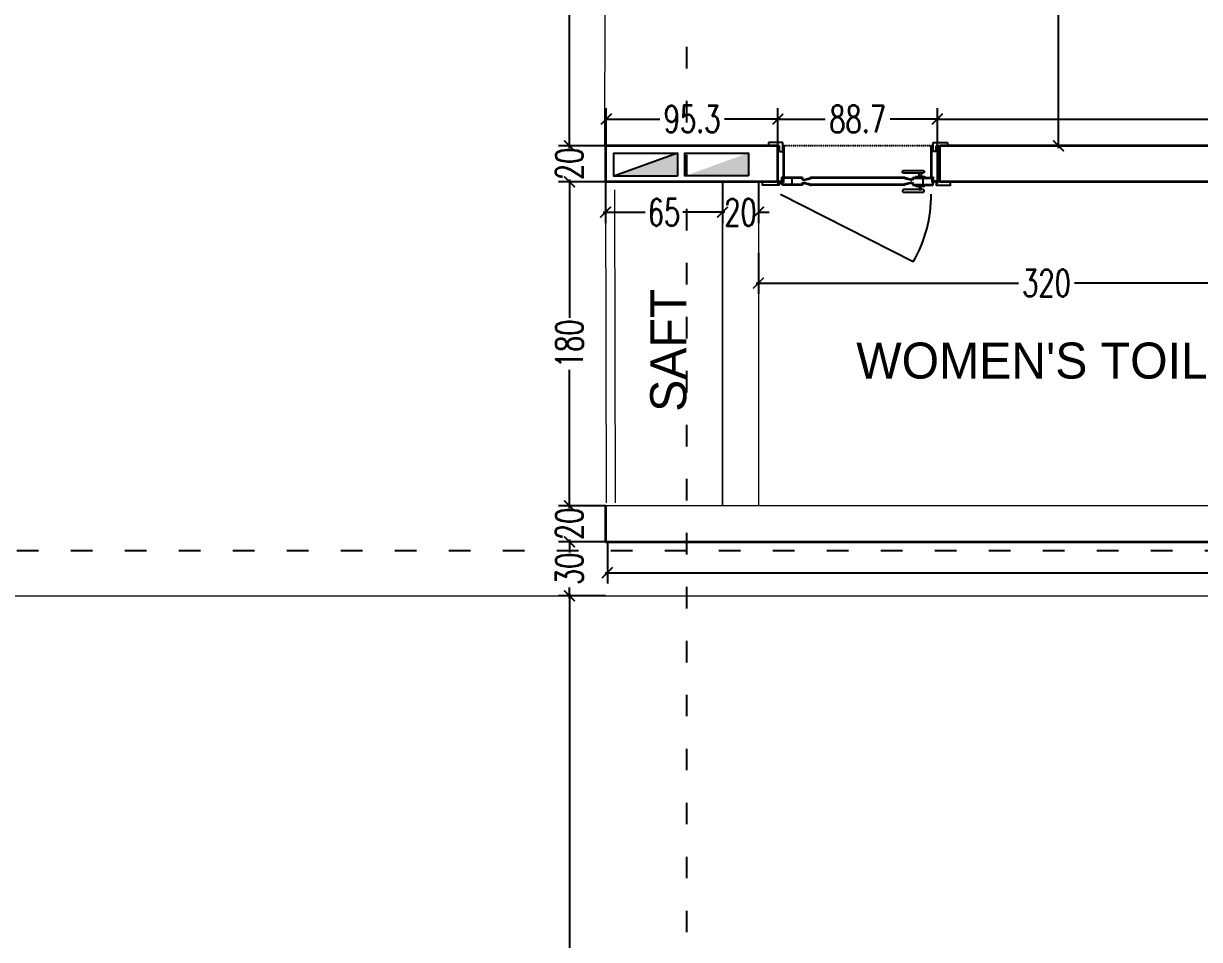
# Model space of a CAD drawing. Header units: centimetres. Extents: x -3207095 to 15275363, y -32656 to 4798027.
# Drawn here: x 699182 to 699835, y 4437864 to 4438373 of the extents above; entities that cross this region are included whole.
import ezdxf

# ---------------------------------------------------------------- set-up
doc = ezdxf.new("R2010")
doc.units = ezdxf.units.CM
for name, pattern in [('ACAD_ISO03W100', [30, 12, -18]), ('DUZ', [500, 500]), ('HIDDEN', [0.375, 0.25, -0.125])]:
    doc.linetypes.add(name, pattern=pattern)
doc.layers.get('0').update_dxf_attribs({"color": 1, "linetype": 'DUZ'})
for name, color, linetype in [('a-door', 2, 'Continuous'), ('DIM', 1, 'DUZ'), ('GOLGE', 8, 'HIDDEN'), ('LOGO', 7, 'Continuous'), ('Power_Legend$0$SMC-EL-DB', 170, 'Continuous')]:
    doc.layers.add(name, color=color, linetype=linetype)
doc.layers.add('DUVAR', color=7, linetype='Continuous', lineweight=35)
doc.layers.add('iç duvar', color=7, linetype='Continuous', lineweight=50)
doc.styles.add('DIM', font='ROMANSTW.SHX', dxfattribs={"width": 0.7})
doc.dimstyles.new('1_100', dxfattribs={"dimtxt": 15, "dimasz": 6, "dimexe": 6, "dimexo": 0, "dimgap": 2, "dimtad": 0, "dimdec": 1, "dimzin": 11, "dimdsep": 46, "dimtxsty": 'DIM', "dimblk": 'ARCHTICK', "dimcen": 3, "dimdle": 1.25, "dimclrt": 2, "dimadec": 0, "dimazin": 0, "dimtfac": 1.25, "dimtdec": 1, "dimtix": 1, "dimtofl": 0, "dimtmove": 1, "dimatfit": 3, "dimldrblk": 'ARCHTICK', "dimfxl": 20, "dimfxlon": 1, "dimtolj": 1, "dimtzin": 0, "dimarcsym": 0})

# ---------------------------------------------------------------- blocks, each defined once
blk = doc.blocks.new('_ArchTick')
at = {"color": 0, "linetype": 'ByBlock', "const_width": 0.15}
blk.add_lwpolyline([(-0.5, -0.5), (0.5, 0.5)], dxfattribs=at)
blk = doc.blocks.new('*D5128')
at = {"layer": 'Defpoints', "color": 0, "linetype": 'Continuous', "lineweight": 5, "transparency": 16777216}
for p in [(699745.1, 4438544.58), (699745.1, 4438304.58), (699756.75, 4438304.58)]:
    blk.add_point(p, dxfattribs=at)
at = {"layer": 'DIM', "color": 0, "linetype": 'Continuous', "lineweight": -2, "transparency": 16777216}
for p, q in [((699745.1, 4438544.58), (699762.75, 4438544.58)), ((699756.75, 4438545.83), (699756.75, 4438440.08)), ((699756.75, 4438303.33), (699756.75, 4438409.08)), ((699745.1, 4438304.58), (699762.75, 4438304.58))]:
    blk.add_line(p, q, dxfattribs=at)
at = {"layer": 'DIM', "color": 0, "linetype": 'Continuous', "lineweight": -2, "transparency": 16777216, "xscale": 6, "yscale": 6, "zscale": 6}
for p, rotation in [((699756.75, 4438544.58), 90), ((699756.75, 4438304.58), 270)]:
    blk.add_blockref('_ArchTick', p, dxfattribs=dict(at, rotation=rotation))
at = {"layer": 'DIM', "color": 2, "linetype": 'Continuous', "lineweight": 5, "transparency": 16777216, "insert": (699756.75, 4438424.58), "char_height": 15, "attachment_point": 5, "rotation": 90, "style": 'DIM'}
blk.add_mtext('\\A1;240', dxfattribs=at)
blk = doc.blocks.new('*D5142')
at = {"layer": 'Defpoints', "color": 0, "linetype": 'Continuous', "lineweight": 5, "transparency": 16777216}
for p in [(699505.1, 4438284.58), (699570.1, 4438284.58), (699570.1, 4438267.7)]:
    blk.add_point(p, dxfattribs=at)
at = {"layer": 'DIM', "color": 0, "linetype": 'Continuous', "lineweight": -2, "transparency": 16777216}
for p, q in [((699505.1, 4438284.58), (699505.1, 4438261.7)), ((699570.1, 4438284.58), (699570.1, 4438261.7)), ((699503.85, 4438267.7), (699527.1, 4438267.7)), ((699571.35, 4438267.7), (699548.1, 4438267.7))]:
    blk.add_line(p, q, dxfattribs=at)
at = {"layer": 'DIM', "color": 0, "linetype": 'Continuous', "lineweight": -2, "transparency": 16777216, "xscale": 6, "yscale": 6, "zscale": 6, "rotation": 180}
blk.add_blockref('_ArchTick', (699505.1, 4438267.7), dxfattribs=at)
at = {"layer": 'DIM', "color": 0, "linetype": 'Continuous', "lineweight": -2, "transparency": 16777216, "xscale": 6, "yscale": 6, "zscale": 6}
blk.add_blockref('_ArchTick', (699570.1, 4438267.7), dxfattribs=at)
at = {"layer": 'DIM', "color": 2, "linetype": 'Continuous', "lineweight": 5, "transparency": 16777216, "insert": (699537.6, 4438267.7), "char_height": 15, "attachment_point": 5, "style": 'DIM'}
blk.add_mtext('\\A1;65', dxfattribs=at)
blk = doc.blocks.new('*D5143')
at = {"layer": 'Defpoints', "color": 0, "linetype": 'Continuous', "lineweight": 5, "transparency": 16777216}
for p in [(699570.1, 4438284.58), (699590.1, 4438284.58), (699590.1, 4438267.7)]:
    blk.add_point(p, dxfattribs=at)
at = {"layer": 'DIM', "color": 0, "linetype": 'Continuous', "lineweight": -2, "transparency": 16777216}
for p, q in [((699570.1, 4438284.58), (699570.1, 4438261.7)), ((699590.1, 4438284.58), (699590.1, 4438261.7)), ((699570.1, 4438267.7), (699564.1, 4438267.7)), ((699590.1, 4438267.7), (699596.1, 4438267.7))]:
    blk.add_line(p, q, dxfattribs=at)
at = {"layer": 'DIM', "color": 0, "linetype": 'Continuous', "lineweight": -2, "transparency": 16777216, "xscale": 6, "yscale": 6, "zscale": 6}
blk.add_blockref('_ArchTick', (699570.1, 4438267.7), dxfattribs=at)
at = {"layer": 'DIM', "color": 0, "linetype": 'Continuous', "lineweight": -2, "transparency": 16777216, "xscale": 6, "yscale": 6, "zscale": 6, "rotation": 180}
blk.add_blockref('_ArchTick', (699590.1, 4438267.7), dxfattribs=at)
at = {"layer": 'DIM', "color": 2, "linetype": 'Continuous', "lineweight": 5, "transparency": 16777216, "insert": (699580.1, 4438267.7), "char_height": 15, "attachment_point": 5, "style": 'DIM'}
blk.add_mtext('\\A1;20', dxfattribs=at)
blk = doc.blocks.new('*D5144')
at = {"layer": 'Defpoints', "color": 0, "linetype": 'Continuous', "lineweight": 5, "transparency": 16777216}
for p in [(699590.1, 4438245.24), (699910.1, 4438245.24), (699910.1, 4438228.37)]:
    blk.add_point(p, dxfattribs=at)
at = {"layer": 'DIM', "color": 0, "linetype": 'Continuous', "lineweight": -2, "transparency": 16777216}
for p, q in [((699590.1, 4438245.24), (699590.1, 4438222.37)), ((699910.1, 4438245.24), (699910.1, 4438222.37)), ((699588.85, 4438228.37), (699734.6, 4438228.37)), ((699911.35, 4438228.37), (699765.6, 4438228.37))]:
    blk.add_line(p, q, dxfattribs=at)
at = {"layer": 'DIM', "color": 0, "linetype": 'Continuous', "lineweight": -2, "transparency": 16777216, "xscale": 6, "yscale": 6, "zscale": 6, "rotation": 180}
blk.add_blockref('_ArchTick', (699590.1, 4438228.37), dxfattribs=at)
at = {"layer": 'DIM', "color": 0, "linetype": 'Continuous', "lineweight": -2, "transparency": 16777216, "xscale": 6, "yscale": 6, "zscale": 6}
blk.add_blockref('_ArchTick', (699910.1, 4438228.37), dxfattribs=at)
at = {"layer": 'DIM', "color": 2, "linetype": 'Continuous', "lineweight": 5, "transparency": 16777216, "insert": (699750.1, 4438228.37), "char_height": 15, "attachment_point": 5, "style": 'DIM'}
blk.add_mtext('\\A1;320', dxfattribs=at)
blk = doc.blocks.new('*D5149')
at = {"layer": 'Defpoints', "color": 0, "linetype": 'Continuous', "lineweight": 5, "transparency": 16777216}
for p in [(699689.53, 4438319.51), (699689.53, 4438304.58), (700150.67, 4438304.58)]:
    blk.add_point(p, dxfattribs=at)
at = {"layer": 'DIM', "color": 0, "linetype": 'Continuous', "lineweight": -2, "transparency": 16777216}
for p, q in [((699689.53, 4438304.58), (699689.53, 4438325.51)), ((700150.67, 4438304.58), (700150.67, 4438325.51)), ((699688.28, 4438319.51), (699900.35, 4438319.51)), ((700151.92, 4438319.51), (699939.85, 4438319.51))]:
    blk.add_line(p, q, dxfattribs=at)
at = {"layer": 'DIM', "color": 0, "linetype": 'Continuous', "lineweight": -2, "transparency": 16777216, "xscale": 6, "yscale": 6, "zscale": 6, "rotation": 180}
blk.add_blockref('_ArchTick', (699689.53, 4438319.51), dxfattribs=at)
at = {"layer": 'DIM', "color": 0, "linetype": 'Continuous', "lineweight": -2, "transparency": 16777216, "xscale": 6, "yscale": 6, "zscale": 6}
blk.add_blockref('_ArchTick', (700150.67, 4438319.51), dxfattribs=at)
at = {"layer": 'DIM', "color": 2, "linetype": 'Continuous', "lineweight": 5, "transparency": 16777216, "insert": (699920.1, 4438319.51), "char_height": 15, "attachment_point": 5, "style": 'DIM'}
blk.add_mtext('\\A1;461.1', dxfattribs=at)
blk = doc.blocks.new('*D5150')
at = {"layer": 'Defpoints', "color": 0, "linetype": 'Continuous', "lineweight": 5, "transparency": 16777216}
for p in [(699505.57, 4438319.51), (699505.57, 4438304.58), (699600.88, 4438304.58)]:
    blk.add_point(p, dxfattribs=at)
at = {"layer": 'DIM', "color": 0, "linetype": 'Continuous', "lineweight": -2, "transparency": 16777216}
for p, q in [((699505.57, 4438304.58), (699505.57, 4438325.51)), ((699600.88, 4438304.58), (699600.88, 4438325.51)), ((699504.32, 4438319.51), (699535.22, 4438319.51)), ((699602.13, 4438319.51), (699571.22, 4438319.51))]:
    blk.add_line(p, q, dxfattribs=at)
at = {"layer": 'DIM', "color": 0, "linetype": 'Continuous', "lineweight": -2, "transparency": 16777216, "xscale": 6, "yscale": 6, "zscale": 6, "rotation": 180}
blk.add_blockref('_ArchTick', (699505.57, 4438319.51), dxfattribs=at)
at = {"layer": 'DIM', "color": 0, "linetype": 'Continuous', "lineweight": -2, "transparency": 16777216, "xscale": 6, "yscale": 6, "zscale": 6}
blk.add_blockref('_ArchTick', (699600.88, 4438319.51), dxfattribs=at)
at = {"layer": 'DIM', "color": 2, "linetype": 'Continuous', "lineweight": 5, "transparency": 16777216, "insert": (699553.22, 4438319.51), "char_height": 15, "attachment_point": 5, "style": 'DIM'}
blk.add_mtext('\\A1;95.3', dxfattribs=at)
blk = doc.blocks.new('*D5151')
at = {"layer": 'Defpoints', "color": 0, "linetype": 'Continuous', "lineweight": 5, "transparency": 16777216}
for p in [(699689.53, 4438319.51), (699600.88, 4438304.58), (699689.53, 4438304.58)]:
    blk.add_point(p, dxfattribs=at)
at = {"layer": 'DIM', "color": 0, "linetype": 'Continuous', "lineweight": -2, "transparency": 16777216}
for p, q in [((699600.88, 4438304.58), (699600.88, 4438325.51)), ((699689.53, 4438304.58), (699689.53, 4438325.51)), ((699599.63, 4438319.51), (699627.2, 4438319.51)), ((699690.78, 4438319.51), (699663.2, 4438319.51))]:
    blk.add_line(p, q, dxfattribs=at)
at = {"layer": 'DIM', "color": 0, "linetype": 'Continuous', "lineweight": -2, "transparency": 16777216, "xscale": 6, "yscale": 6, "zscale": 6, "rotation": 180}
blk.add_blockref('_ArchTick', (699600.88, 4438319.51), dxfattribs=at)
at = {"layer": 'DIM', "color": 0, "linetype": 'Continuous', "lineweight": -2, "transparency": 16777216, "xscale": 6, "yscale": 6, "zscale": 6}
blk.add_blockref('_ArchTick', (699689.53, 4438319.51), dxfattribs=at)
at = {"layer": 'DIM', "color": 2, "linetype": 'Continuous', "lineweight": 5, "transparency": 16777216, "insert": (699645.2, 4438319.51), "char_height": 15, "attachment_point": 5, "style": 'DIM'}
blk.add_mtext('\\A1;88.7', dxfattribs=at)
blk = doc.blocks.new('*D5155')
at = {"layer": 'Defpoints', "color": 0, "linetype": 'Continuous', "lineweight": 5, "transparency": 16777216}
for p in [(699506.18, 4438544.58), (699485.1, 4438304.58), (699505.7, 4438304.58)]:
    blk.add_point(p, dxfattribs=at)
at = {"layer": 'DIM', "color": 0, "linetype": 'Continuous', "lineweight": -2, "transparency": 16777216}
for p, q in [((699505.1, 4438544.58), (699479.1, 4438544.58)), ((699485.1, 4438545.83), (699485.1, 4438440.08)), ((699485.1, 4438303.33), (699485.1, 4438409.08)), ((699505.1, 4438304.58), (699479.1, 4438304.58))]:
    blk.add_line(p, q, dxfattribs=at)
at = {"layer": 'DIM', "color": 0, "linetype": 'Continuous', "lineweight": -2, "transparency": 16777216, "xscale": 6, "yscale": 6, "zscale": 6}
for p, rotation in [((699485.1, 4438544.58), 90), ((699485.1, 4438304.58), 270)]:
    blk.add_blockref('_ArchTick', p, dxfattribs=dict(at, rotation=rotation))
at = {"layer": 'DIM', "color": 2, "linetype": 'Continuous', "lineweight": 5, "transparency": 16777216, "insert": (699485.1, 4438424.58), "char_height": 15, "attachment_point": 5, "rotation": 90, "style": 'DIM'}
blk.add_mtext('\\A1;240', dxfattribs=at)
blk = doc.blocks.new('*D5156')
at = {"layer": 'Defpoints', "color": 0, "linetype": 'Continuous', "lineweight": 5, "transparency": 16777216}
for p in [(699506.18, 4438304.58), (699485.1, 4438284.58), (699506.18, 4438284.58)]:
    blk.add_point(p, dxfattribs=at)
at = {"layer": 'DIM', "color": 0, "linetype": 'Continuous', "lineweight": -2, "transparency": 16777216}
for p, q in [((699485.1, 4438304.58), (699485.1, 4438310.58)), ((699505.1, 4438304.58), (699479.1, 4438304.58)), ((699505.1, 4438284.58), (699479.1, 4438284.58)), ((699485.1, 4438284.58), (699485.1, 4438278.58))]:
    blk.add_line(p, q, dxfattribs=at)
at = {"layer": 'DIM', "color": 0, "linetype": 'Continuous', "lineweight": -2, "transparency": 16777216, "xscale": 6, "yscale": 6, "zscale": 6}
for p, rotation in [((699485.1, 4438304.58), 270), ((699485.1, 4438284.58), 90)]:
    blk.add_blockref('_ArchTick', p, dxfattribs=dict(at, rotation=rotation))
at = {"layer": 'DIM', "color": 2, "linetype": 'Continuous', "lineweight": 5, "transparency": 16777216, "insert": (699485.1, 4438294.58), "char_height": 15, "attachment_point": 5, "rotation": 90, "style": 'DIM'}
blk.add_mtext('\\A1;20', dxfattribs=at)
blk = doc.blocks.new('*D5157')
at = {"layer": 'Defpoints', "color": 0, "linetype": 'Continuous', "lineweight": 5, "transparency": 16777216}
for p in [(699506.18, 4438284.58), (699485.1, 4438104.58), (699506.18, 4438104.58)]:
    blk.add_point(p, dxfattribs=at)
at = {"layer": 'DIM', "color": 0, "linetype": 'Continuous', "lineweight": -2, "transparency": 16777216}
for p, q in [((699505.1, 4438284.58), (699479.1, 4438284.58)), ((699485.1, 4438285.83), (699485.1, 4438209.08)), ((699485.1, 4438103.33), (699485.1, 4438180.08)), ((699505.1, 4438104.58), (699479.1, 4438104.58))]:
    blk.add_line(p, q, dxfattribs=at)
at = {"layer": 'DIM', "color": 0, "linetype": 'Continuous', "lineweight": -2, "transparency": 16777216, "xscale": 6, "yscale": 6, "zscale": 6}
for p, rotation in [((699485.1, 4438284.58), 90), ((699485.1, 4438104.58), 270)]:
    blk.add_blockref('_ArchTick', p, dxfattribs=dict(at, rotation=rotation))
at = {"layer": 'DIM', "color": 2, "linetype": 'Continuous', "lineweight": 5, "transparency": 16777216, "insert": (699485.1, 4438194.58), "char_height": 15, "attachment_point": 5, "rotation": 90, "style": 'DIM'}
blk.add_mtext('\\A1;180', dxfattribs=at)
blk = doc.blocks.new('*D5158')
at = {"layer": 'Defpoints', "color": 0, "linetype": 'Continuous', "lineweight": 5, "transparency": 16777216}
for p in [(699506.18, 4438104.58), (699485.1, 4438084.58), (699506.18, 4438084.58)]:
    blk.add_point(p, dxfattribs=at)
at = {"layer": 'DIM', "color": 0, "linetype": 'Continuous', "lineweight": -2, "transparency": 16777216}
for p, q in [((699485.1, 4438104.58), (699485.1, 4438110.58)), ((699505.1, 4438104.58), (699479.1, 4438104.58)), ((699505.1, 4438084.58), (699479.1, 4438084.58)), ((699485.1, 4438084.58), (699485.1, 4438078.58))]:
    blk.add_line(p, q, dxfattribs=at)
at = {"layer": 'DIM', "color": 0, "linetype": 'Continuous', "lineweight": -2, "transparency": 16777216, "xscale": 6, "yscale": 6, "zscale": 6}
for p, rotation in [((699485.1, 4438104.58), 270), ((699485.1, 4438084.58), 90)]:
    blk.add_blockref('_ArchTick', p, dxfattribs=dict(at, rotation=rotation))
at = {"layer": 'DIM', "color": 2, "linetype": 'Continuous', "lineweight": 5, "transparency": 16777216, "insert": (699485.1, 4438094.58), "char_height": 15, "attachment_point": 5, "rotation": 90, "style": 'DIM'}
blk.add_mtext('\\A1;20', dxfattribs=at)
blk = doc.blocks.new('*D5159')
at = {"layer": 'Defpoints', "color": 0, "linetype": 'Continuous', "lineweight": 5, "transparency": 16777216}
for p in [(699506.18, 4438084.58), (699485.1, 4438054.58), (699506.18, 4438054.58)]:
    blk.add_point(p, dxfattribs=at)
at = {"layer": 'DIM', "color": 0, "linetype": 'Continuous', "lineweight": -2, "transparency": 16777216}
for p, q in [((699505.1, 4438084.58), (699479.1, 4438084.58)), ((699485.1, 4438085.83), (699485.1, 4438080.08)), ((699505.1, 4438054.58), (699479.1, 4438054.58)), ((699485.1, 4438053.33), (699485.1, 4438059.08))]:
    blk.add_line(p, q, dxfattribs=at)
at = {"layer": 'DIM', "color": 0, "linetype": 'Continuous', "lineweight": -2, "transparency": 16777216, "xscale": 6, "yscale": 6, "zscale": 6}
for p, rotation in [((699485.1, 4438084.58), 90), ((699485.1, 4438054.58), 270)]:
    blk.add_blockref('_ArchTick', p, dxfattribs=dict(at, rotation=rotation))
at = {"layer": 'DIM', "color": 2, "linetype": 'Continuous', "lineweight": 5, "transparency": 16777216, "insert": (699485.1, 4438069.58), "char_height": 15, "attachment_point": 5, "rotation": 90, "style": 'DIM'}
blk.add_mtext('\\A1;30', dxfattribs=at)
blk = doc.blocks.new('*D5163')
at = {"layer": 'Defpoints', "color": 0, "linetype": 'Continuous', "lineweight": 5, "transparency": 16777216}
for p in [(699506.18, 4438054.58), (699485.1, 4436994.58), (699506.18, 4436994.58)]:
    blk.add_point(p, dxfattribs=at)
at = {"layer": 'DIM', "color": 0, "linetype": 'Continuous', "lineweight": -2, "transparency": 16777216}
for p, q in [((699505.1, 4438054.58), (699479.1, 4438054.58)), ((699485.1, 4438055.83), (699485.1, 4437544.08)), ((699485.1, 4436993.33), (699485.1, 4437505.08)), ((699505.1, 4436994.58), (699479.1, 4436994.58))]:
    blk.add_line(p, q, dxfattribs=at)
at = {"layer": 'DIM', "color": 0, "linetype": 'Continuous', "lineweight": -2, "transparency": 16777216, "xscale": 6, "yscale": 6, "zscale": 6}
for p, rotation in [((699485.1, 4438054.58), 90), ((699485.1, 4436994.58), 270)]:
    blk.add_blockref('_ArchTick', p, dxfattribs=dict(at, rotation=rotation))
at = {"layer": 'DIM', "color": 2, "linetype": 'Continuous', "lineweight": 5, "transparency": 16777216, "insert": (699485.1, 4437524.58), "char_height": 15, "attachment_point": 5, "rotation": 90, "style": 'DIM'}
blk.add_mtext('\\A1;1060', dxfattribs=at)
blk = doc.blocks.new('*D5886')
at = {"layer": 'Defpoints', "color": 0, "linetype": 'Continuous', "lineweight": 5, "transparency": 16777216}
for p in [(699506.18, 4438084.58), (700335.1, 4438084.58), (700335.1, 4438067.41)]:
    blk.add_point(p, dxfattribs=at)
at = {"layer": 'DIM', "color": 0, "linetype": 'Continuous', "lineweight": -2, "transparency": 16777216}
for p, q in [((699506.18, 4438084.58), (699506.18, 4438061.41)), ((700335.1, 4438084.58), (700335.1, 4438061.41)), ((699504.93, 4438067.41), (699897.89, 4438067.41)), ((700336.35, 4438067.41), (699943.39, 4438067.41))]:
    blk.add_line(p, q, dxfattribs=at)
at = {"layer": 'DIM', "color": 0, "linetype": 'Continuous', "lineweight": -2, "transparency": 16777216, "xscale": 6, "yscale": 6, "zscale": 6, "rotation": 180}
blk.add_blockref('_ArchTick', (699506.18, 4438067.41), dxfattribs=at)
at = {"layer": 'DIM', "color": 0, "linetype": 'Continuous', "lineweight": -2, "transparency": 16777216, "xscale": 6, "yscale": 6, "zscale": 6}
blk.add_blockref('_ArchTick', (700335.1, 4438067.41), dxfattribs=at)
at = {"layer": 'DIM', "color": 2, "linetype": 'Continuous', "lineweight": 5, "transparency": 16777216, "insert": (699920.64, 4438067.41), "char_height": 15, "attachment_point": 5, "style": 'DIM'}
blk.add_mtext('\\A1;828.9', dxfattribs=at)

msp = doc.modelspace()

# ---------------------------------------------------------------- hatches: boundary and pattern name
at = {"layer": 'Power_Legend$0$SMC-EL-DB'}
for points in [[(699545.08, 4438287.73), (699545.08, 4438300.48), (699509.68, 4438287.73)], [(699584.53, 4438287.85), (699584.53, 4438300.6), (699549.13, 4438287.85)]]:
    msp.add_hatch(color=256, dxfattribs=at).paths.add_polyline_path(points)

# ---------------------------------------------------------------- linework, layer by layer
at = {"color": 232, "linetype": 'ACAD_ISO03W100'}
for p, q in [((699550.1, 4439979.58), (699550.1, 4436849.58)), ((701890.1, 4438079.58), (697950.1, 4438079.58))]:
    msp.add_line(p, q, dxfattribs=at)
at = {"color": 7}
for p, q in [((699600.88, 4438284.58), (699600.88, 4438304.58)), ((699690.88, 4438284.58), (699690.88, 4438304.58))]:
    msp.add_line(p, q, dxfattribs=at)
at = {"color": 30}
msp.add_line((699600.88, 4438304.58), (699600.88, 4438284.58), dxfattribs=at)
at = {"layer": 'a-door'}
for p, q in [((699595.63, 4438306.38), (699595.63, 4438304.58)), ((699603.63, 4438306.38), (699595.63, 4438306.38)), ((699601.83, 4438304.58), (699595.63, 4438304.58)), ((699600.53, 4438304.58), (699601.83, 4438304.58)), ((699600.88, 4438284.58), (699600.88, 4438304.58)), ((699601.83, 4438301.38), (699601.83, 4438304.58)), ((699603.63, 4438301.38), (699603.63, 4438306.38)), ((699603.63, 4438304.58), (699604.93, 4438304.58)), ((699604.08, 4438304.26), (699603.63, 4438304.26)), ((699604.08, 4438287.28), (699604.08, 4438304.26)), ((699604.38, 4438286.98), (699604.38, 4438304.58)), ((699687.08, 4438304.58), (699685.78, 4438304.58)), ((699686.03, 4438286.98), (699686.03, 4438304.58)), ((699686.33, 4438304.26), (699687.08, 4438304.26)), ((699686.33, 4438287.28), (699686.33, 4438304.26)), ((699687.08, 4438306.38), (699695.08, 4438306.38)), ((699687.08, 4438301.38), (699687.08, 4438306.38)), ((699687.08, 4438301.38), (699687.08, 4438306.38)), ((699688.88, 4438304.58), (699695.08, 4438304.58)), ((699690.18, 4438304.58), (699688.88, 4438304.58)), ((699688.88, 4438301.38), (699688.88, 4438304.58)), ((699688.88, 4438301.38), (699688.88, 4438304.58)), ((699690.18, 4438304.58), (699688.88, 4438304.58)), ((699689.53, 4438284.58), (699689.53, 4438304.58)), ((699695.08, 4438306.38), (699695.08, 4438304.58)), ((699695.08, 4438306.38), (699695.08, 4438304.58)), ((699601.83, 4438301.38), (699603.63, 4438301.38)), ((699688.88, 4438301.38), (699687.08, 4438301.38)), ((699688.88, 4438301.38), (699687.08, 4438301.38)), ((699600.38, 4438284.58), (699600.88, 4438284.58)), ((699601.18, 4438284.89), (699603.08, 4438284.89)), ((699601.18, 4438284.58), (699603.38, 4438284.58)), ((699602.98, 4438284.58), (699603.68, 4438284.58)), ((699603.42, 4438282.78), (699602.98, 4438284.58)), ((699603.05, 4438284.28), (699603.98, 4438284.28)), ((699603.08, 4438284.89), (699603.08, 4438287.28)), ((699604.08, 4438287.28), (699603.08, 4438287.28)), ((699614.11, 4438283.08), (699603.34, 4438283.08)), ((699603.38, 4438284.58), (699603.38, 4438286.98)), ((699604.38, 4438286.98), (699603.38, 4438286.98)), ((699614.51, 4438282.78), (699603.42, 4438282.78)), ((699614.51, 4438286.98), (699603.68, 4438286.98)), ((699603.68, 4438286.98), (699603.68, 4438284.58)), ((699614.11, 4438286.68), (699603.98, 4438286.68)), ((699603.98, 4438286.68), (699603.98, 4438284.28)), ((699608.73, 4438283.08), (699608.73, 4438286.68)), ((699614.51, 4438286.68), (699614.51, 4438286.98)), ((699614.51, 4438283.08), (699614.51, 4438282.78)), ((699615.11, 4438286.08), (699615.33, 4438286.08)), ((699615.11, 4438285.48), (699615.11, 4438285.68)), ((699615.41, 4438285.48), (699615.11, 4438285.48)), ((699615.11, 4438284.28), (699615.11, 4438284.08)), ((699615.41, 4438284.28), (699615.11, 4438284.28)), ((699615.11, 4438283.68), (699615.33, 4438283.68)), ((699615.33, 4438285.88), (699615.33, 4438286.08)), ((699615.33, 4438285.88), (699615.48, 4438285.88)), ((699615.33, 4438283.88), (699615.48, 4438283.88)), ((699615.33, 4438283.88), (699615.33, 4438283.68)), ((699615.41, 4438285.48), (699619.31, 4438286.48)), ((699615.41, 4438284.28), (699619.31, 4438283.28)), ((699615.48, 4438285.88), (699618.91, 4438286.75)), ((699615.48, 4438283.88), (699618.91, 4438283)), ((699671.1, 4438286.98), (699618.91, 4438286.98)), ((699618.91, 4438286.98), (699619.31, 4438286.98)), ((699618.91, 4438286.98), (699618.91, 4438286.75)), ((699618.91, 4438286.98), (699618.91, 4438286.75)), ((699618.91, 4438282.78), (699618.91, 4438283)), ((699618.91, 4438282.78), (699618.91, 4438283)), ((699671.1, 4438282.78), (699618.91, 4438282.78)), ((699618.91, 4438282.78), (699619.31, 4438282.78)), ((699671.1, 4438286.58), (699619.31, 4438286.58)), ((699619.31, 4438286.58), (699619.31, 4438286.48)), ((699619.31, 4438283.18), (699619.31, 4438283.28)), ((699671.1, 4438283.18), (699619.31, 4438283.18)), ((699671.5, 4438286.98), (699671.1, 4438286.98)), ((699671.1, 4438286.58), (699671.1, 4438286.48)), ((699675, 4438285.48), (699671.1, 4438286.48)), ((699675, 4438284.28), (699671.1, 4438283.28)), ((699671.1, 4438283.18), (699671.1, 4438283.28)), ((699671.5, 4438282.78), (699671.1, 4438282.78)), ((699671.5, 4438286.98), (699671.5, 4438286.75)), ((699671.5, 4438286.98), (699671.5, 4438286.75)), ((699674.92, 4438285.88), (699671.5, 4438286.75)), ((699674.92, 4438283.88), (699671.5, 4438283)), ((699671.5, 4438282.78), (699671.5, 4438283)), ((699671.5, 4438282.78), (699671.5, 4438283)), ((699675.07, 4438285.88), (699674.92, 4438285.88)), ((699675.07, 4438283.88), (699674.92, 4438283.88)), ((699675, 4438285.48), (699675.3, 4438285.48)), ((699675, 4438284.28), (699675.3, 4438284.28)), ((699675.3, 4438286.08), (699675.07, 4438286.08)), ((699675.07, 4438285.88), (699675.07, 4438286.08)), ((699675.07, 4438283.88), (699675.07, 4438283.68)), ((699675.3, 4438283.68), (699675.07, 4438283.68)), ((699675.3, 4438285.48), (699675.3, 4438285.68)), ((699675.3, 4438284.28), (699675.3, 4438284.08)), ((699675.9, 4438286.98), (699686.73, 4438286.98)), ((699675.9, 4438286.68), (699675.9, 4438286.98)), ((699675.9, 4438283.08), (699675.9, 4438282.78)), ((699675.9, 4438282.78), (699686.99, 4438282.78)), ((699676.3, 4438286.68), (699686.43, 4438286.68)), ((699676.3, 4438283.08), (699687.06, 4438283.08)), ((699681.68, 4438283.08), (699681.68, 4438286.68)), ((699686.03, 4438286.98), (699687.03, 4438286.98)), ((699686.33, 4438287.28), (699687.33, 4438287.28)), ((699686.43, 4438286.68), (699686.43, 4438284.28)), ((699687.36, 4438284.28), (699686.43, 4438284.28)), ((699686.73, 4438286.98), (699686.73, 4438284.58)), ((699687.43, 4438284.58), (699686.73, 4438284.58)), ((699686.99, 4438282.78), (699687.43, 4438284.58)), ((699687.03, 4438284.58), (699687.03, 4438286.98)), ((699689.23, 4438284.58), (699687.03, 4438284.58)), ((699687.33, 4438284.89), (699687.33, 4438287.28)), ((699689.23, 4438284.89), (699687.33, 4438284.89))]:
    msp.add_line(p, q, dxfattribs=at)
for points in [[(699682.13, 4438290.28), (699682.13, 4438290.18, -0.414214), (699681.43, 4438289.48), (699670.83, 4438289.48, -0.414214), (699670.13, 4438290.18), (699670.13, 4438290.28, -0.414214), (699670.83, 4438290.98), (699681.43, 4438290.98, -0.414214)], [(699682.13, 4438279.48), (699682.13, 4438279.58, 0.414214), (699681.43, 4438280.28), (699670.83, 4438280.28, 0.414214), (699670.13, 4438279.58), (699670.13, 4438279.48, 0.414214), (699670.83, 4438278.78), (699681.43, 4438278.78, 0.414214)]]:
    msp.add_lwpolyline(points, format="xyb", close=True, dxfattribs=at)
for points in [[(699680.43, 4438289.48), (699680.43, 4438287.48), (699679.43, 4438287.48), (699679.43, 4438289.48)], [(699600.88, 4438285.33), (699601.18, 4438285.33), (699601.18, 4438283.83), (699600.88, 4438283.83)], [(699682.43, 4438287.48), (699682.43, 4438286.98), (699677.43, 4438286.98), (699677.43, 4438287.48)], [(699682.43, 4438282.28), (699682.43, 4438282.78), (699677.43, 4438282.78), (699677.43, 4438282.28)], [(699689.53, 4438285.33), (699689.23, 4438285.33), (699689.23, 4438283.83), (699689.53, 4438283.83)], [(699689.53, 4438285.33), (699689.23, 4438285.33), (699689.23, 4438283.83), (699689.53, 4438283.83)], [(699680.43, 4438280.28), (699680.43, 4438282.28), (699679.43, 4438282.28), (699679.43, 4438280.28)]]:
    msp.add_lwpolyline(points, close=True, dxfattribs=at)
for points in [[(699600.93, 4438284.58), (699601.43, 4438284.58), (699601.43, 4438282.78), (699592.43, 4438282.78), (699592.43, 4438284.58), (699600.63, 4438284.58)], [(699689.23, 4438284.58), (699688.73, 4438284.58), (699688.73, 4438282.78), (699696.73, 4438282.78), (699696.73, 4438284.58), (699689.53, 4438284.58)]]:
    msp.add_lwpolyline(points, dxfattribs=at)
msp.add_circle((699602.53, 4438284.08), 0.5, dxfattribs=at)
for centre, radius, start, end in [((699615.11, 4438286.68), 1, 180, 270), ((699615.11, 4438283.08), 1, 90, 180), ((699615.11, 4438286.68), 0.6, 180, 270), ((699615.11, 4438283.08), 0.6, 90, 180), ((699675.3, 4438286.68), 1, 270, 0), ((699675.3, 4438286.68), 0.6, 270, 0), ((699675.3, 4438283.08), 1, 0, 90), ((699675.3, 4438283.08), 0.6, 0, 90)]:
    msp.add_arc(centre, radius, start, end, dxfattribs=at)
at = {"layer": 'DUVAR'}
for p, q in [((699505.1, 4438304.58), (699505.1, 4438284.58)), ((699590.1, 4438304.58), (699505.1, 4438304.58)), ((699600.53, 4438304.58), (699590.1, 4438304.58)), ((699600.88, 4438284.58), (699600.88, 4438304.58)), ((699600.88, 4438284.58), (699600.88, 4438304.58)), ((700229.62, 4438304.58), (699690.88, 4438304.58)), ((699690.88, 4438284.58), (699690.88, 4438304.58)), ((699590.1, 4438284.58), (699505.1, 4438284.58)), ((699600.38, 4438284.58), (699590.1, 4438284.58)), ((700149.32, 4438284.58), (699690.88, 4438284.58)), ((699505.1, 4438104.58), (699505.1, 4438084.58)), ((699505.1, 4438104.58), (699505.1, 4438084.58)), ((699505.1, 4438084.58), (700335.1, 4438084.58))]:
    msp.add_line(p, q, dxfattribs=at)
at = {"layer": 'GOLGE', "ltscale": 0.5}
msp.add_line((699685.78, 4438304.58), (699603.63, 4438304.58), dxfattribs=at)
at = {"layer": 'iç duvar', "color": 251, "lineweight": 5}
for p, q in [((699505.1, 4438544.58), (699504.62, 4438304.58)), ((699505.1, 4438280.14), (699505.57, 4438106.13)), ((699510.1, 4438280.14), (699510.57, 4438106.13))]:
    msp.add_line(p, q, dxfattribs=at)
at = {"layer": 'iç duvar', "color": 7, "lineweight": 18}
msp.add_line((699910.1, 4438104.58), (699505.1, 4438104.58), dxfattribs=at)
for points in [[(699690.88, 4438304.58), (700149.32, 4438304.58), (700149.32, 4438284.58), (699690.88, 4438284.58)], [(699570.1, 4438284.58), (699590.1, 4438284.58), (699590.1, 4438104.58), (699570.1, 4438104.58)]]:
    msp.add_lwpolyline(points, close=True, dxfattribs=at)
for points in [[(699570.1, 4438284.58), (699570.1, 4438104.58)], [(699590.1, 4438284.58), (699590.1, 4438104.58)]]:
    msp.add_lwpolyline(points, dxfattribs=at)
at = {"layer": 'iç duvar', "color": 7, "linetype": 'Continuous', "lineweight": 5}
msp.add_lwpolyline([(699135.1, 4438054.58), (700705.1, 4438054.58), (700705.1, 4436994.58), (699135.1, 4436994.58)], close=True, dxfattribs=at)
at = {"layer": 'LOGO'}
msp.add_line((699602.42, 4438277.78), (699676.12, 4438240.28), dxfattribs=at)
msp.add_arc((699613.6, 4438276.77), 72.39, 329.72839, 0.79634, dxfattribs=at)
at = {"layer": 'Power_Legend$0$SMC-EL-DB', "ltscale": 0.8}
msp.add_line((699545.08, 4438300.48), (699509.68, 4438287.73), dxfattribs=at)
for points in [[(699545.08, 4438287.73), (699509.68, 4438287.73), (699509.68, 4438300.48), (699545.08, 4438300.48)], [(699584.53, 4438287.85), (699549.13, 4438287.85), (699549.13, 4438300.6), (699584.53, 4438300.6)]]:
    msp.add_lwpolyline(points, close=True, dxfattribs=at)

# ---------------------------------------------------------------- texts
at = {"insert": (699529.97, 4438156.8), "char_height": 20, "attachment_point": 1, "rotation": 90}
msp.add_mtext_dynamic_manual_height_columns('{\\fCentury Gothic|b0|i0|c162|p34;\\C7;SAFT}', width=80.9215, gutter_width=12.5, heights=[0], dxfattribs=at)
at = {"insert": (699644.39, 4438195.28), "char_height": 20, "attachment_point": 1}
msp.add_mtext_dynamic_manual_height_columns("{\\fCentury Gothic|b0|i0|c162|p34;\\C7;WOMEN'S TOILET}", width=238.5941, gutter_width=12.5, heights=[0], dxfattribs=at)

# ---------------------------------------------------------------- dimensions: what is measured, and where the dimension line sits
at = {"layer": 'DIM', "linetype": 'Continuous', "lineweight": 5}
for base, p1, p2, angle, picture, middle in [((699485.1, 4438304.58), (699506.18, 4438544.58), (699505.7, 4438304.58), 90, '*D5155', (699485.1, 4438424.58)), ((699756.75, 4438304.58), (699745.1, 4438544.58), (699745.1, 4438304.58), 90, '*D5128', (699756.75, 4438424.58)), ((699505.57, 4438319.51), (699600.88, 4438304.58), (699505.57, 4438304.58), 180, '*D5150', (699553.22, 4438319.51)), ((699689.5308, 4438319.51), (699600.8766, 4438304.5769), (699689.5308, 4438304.5769), 180, '*D5151', (699645.2037, 4438319.51)), ((699485.1, 4438284.58), (699506.18, 4438304.58), (699506.18, 4438284.58), 90, '*D5156', (699485.1, 4438294.58)), ((699485.1, 4438104.58), (699506.18, 4438284.58), (699506.18, 4438104.58), 90, '*D5157', (699485.1, 4438194.58)), ((699485.1, 4438084.58), (699506.18, 4438104.58), (699506.18, 4438084.58), 90, '*D5158', (699485.1, 4438094.58)), ((699485.1, 4438054.58), (699506.18, 4438084.58), (699506.18, 4438054.58), 90, '*D5159', (699485.1, 4438069.58)), ((699485.1, 4436994.58), (699506.18, 4438054.58), (699506.18, 4436994.58), 90, '*D5163', (699485.1, 4437524.58))]:
    dim = msp.add_linear_dim(base=base, p1=p1, p2=p2, angle=angle, dimstyle='1_100', dxfattribs=at)
    dim.commit()
    dim.dimension.update_dxf_attribs({"geometry": picture, "text_midpoint": middle})
for base, p1, p2, picture, middle in [((699689.53, 4438319.51), (700150.67, 4438304.58), (699689.53, 4438304.58), '*D5149', (699920.1, 4438319.51)), ((699570.1, 4438267.7), (699505.1, 4438284.58), (699570.1, 4438284.58), '*D5142', (699537.6, 4438267.7)), ((699590.1, 4438267.7), (699570.1, 4438284.58), (699590.1, 4438284.58), '*D5143', (699580.1, 4438267.7)), ((699910.1, 4438228.37), (699590.1, 4438245.24), (699910.1, 4438245.24), '*D5144', (699750.1, 4438228.37)), ((700335.1, 4438067.41), (699506.18, 4438084.58), (700335.1, 4438084.58), '*D5886', (699920.64, 4438067.41))]:
    dim = msp.add_linear_dim(base=base, p1=p1, p2=p2, dimstyle='1_100', dxfattribs=at)
    dim.commit()
    dim.dimension.update_dxf_attribs({"geometry": picture, "text_midpoint": middle})

doc.saveas('drawing.dxf')
